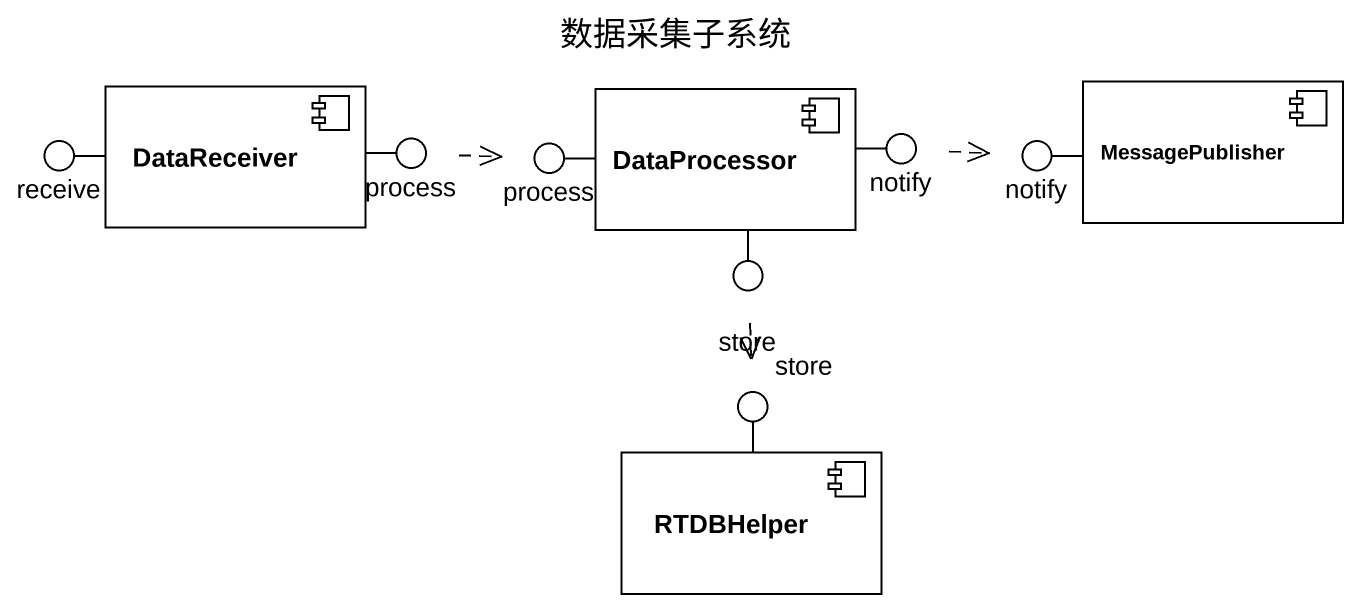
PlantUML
@startuml
title 数据采集子系统
() receive #FFFFFF
component DataReceiver #FFFFFF
() "process" as process_ #FFFFFF
() "process" as process__2 #FFFFFF
component DataProcessor #FFFFFF
() notify #FFFFFF
() "notify" as notify_2 #FFFFFF
component MessagePublisher #FFFFFF
() store #FFFFFF
() "store" as store_2 #FFFFFF
component RTDBHelper #FFFFFF
DataReceiver -left- receive
DataReceiver -right- process_
DataProcessor -left- process__2
DataProcessor -right- notify
MessagePublisher -left- notify_2
DataProcessor -- store
RTDBHelper -up- store_2
process_ .right.> process__2
notify .right.> notify_2
store ..> store_2
@enduml
